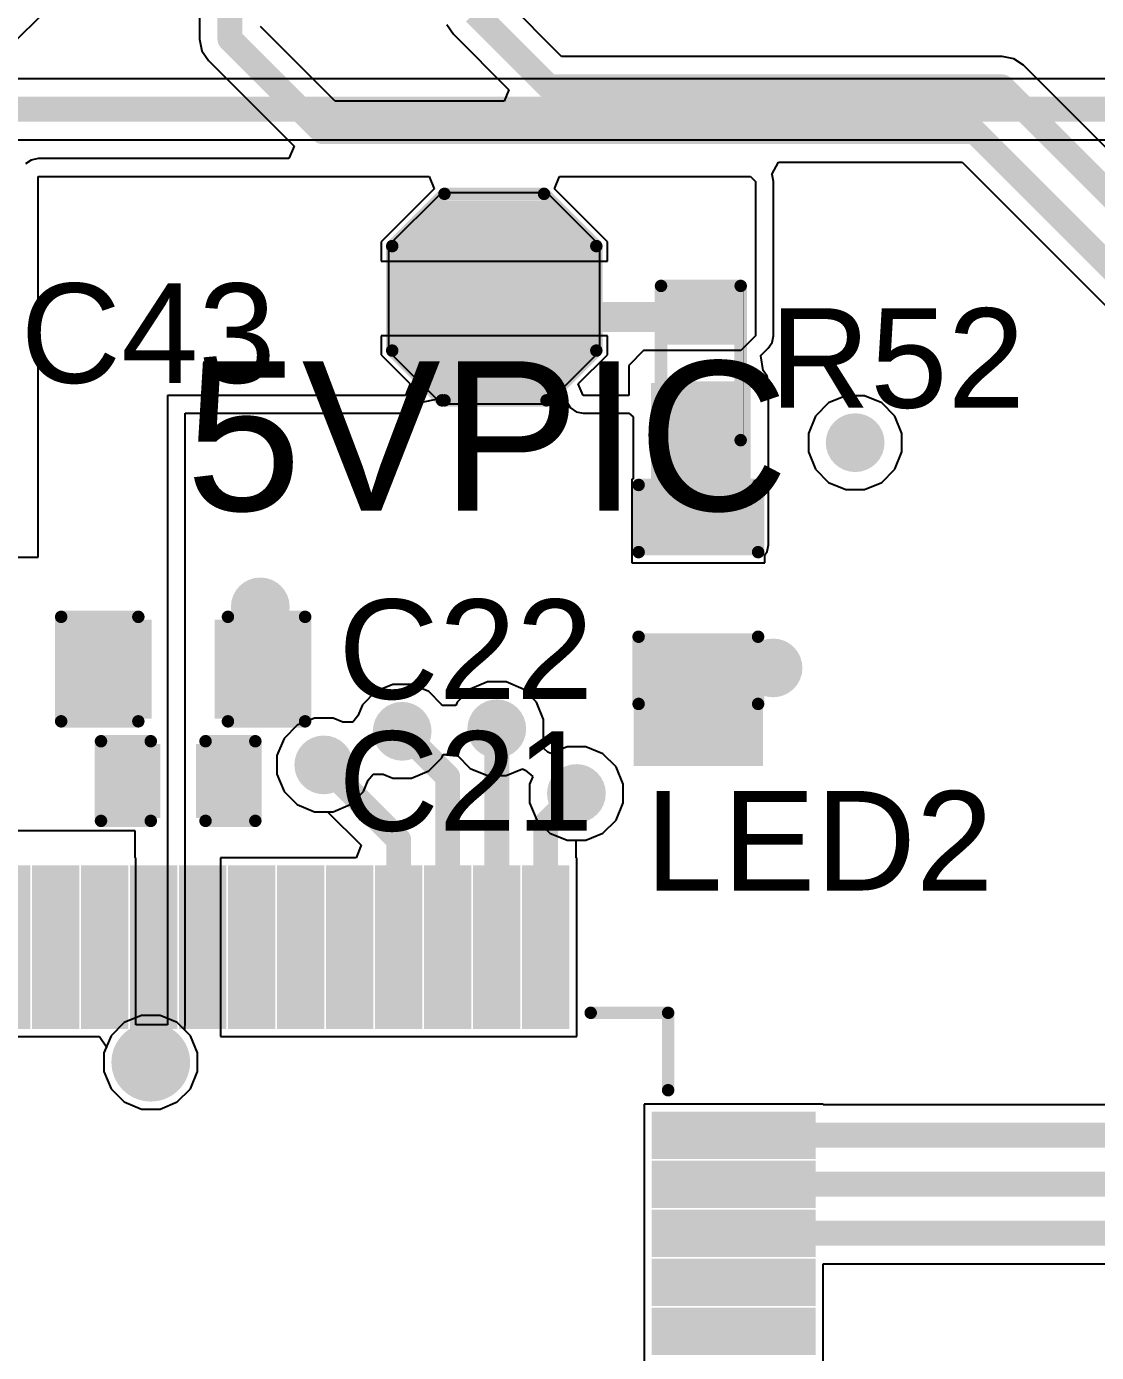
# Model space of a CAD drawing. Header units: millimetres. Extents: x 0 to 215, y 0 to 215.
# Drawn here: x 1.939 to 2.369, y 2.41 to 2.943 of the extents above; entities that cross this region are included whole.
import ezdxf

# ---------------------------------------------------------------- set-up
doc = ezdxf.new("R2010")
doc.units = ezdxf.units.MM
doc.header["$MEASUREMENT"] = 0
for name, color, linetype in [('BottomLayer', 5, 'Continuous'), ('BottomSolder', 6, 'Continuous'), ('MultiLayer', 9, 'Continuous'), ('PadHoleLayer', 156, 'Continuous'), ('TopLayer', 1, 'Continuous'), ('TopOverlay', 2, 'Continuous'), ('TopPaste', 8, 'Continuous'), ('TopSolder', 216, 'Continuous'), ('ViaHoleLayer', 16, 'Continuous')]:
    doc.layers.add(name, color=color, linetype=linetype)
doc.styles.add('Arial', font='arial.ttf', dxfattribs={"height": 0.2})

# ---------------------------------------------------------------- blocks, each defined once
blk = doc.blocks.new('P____PAK_SO_8_14')
at = {"layer": 'TopSolder'}
blk.add_line((0.10349, -0.09602), (-213.99582, -213.18636), dxfattribs=at)
blk = doc.blocks.new('64_TQFP__10_10__20')
at = {"layer": 'TopLayer'}
for points in [[(-0.05472, 0.19429), (-0.05472, 0.25217), (-0.0437, 0.25217), (-0.0437, 0.19429)], [(-0.03504, 0.19429), (-0.03504, 0.25217), (-0.02402, 0.25217), (-0.02402, 0.19429)], [(-0.01535, 0.19429), (-0.01535, 0.25217), (-0.00433, 0.25217), (-0.00433, 0.19429)], [(0.00433, 0.19429), (0.00433, 0.25217), (0.01535, 0.25217), (0.01535, 0.19429)], [(0.02402, 0.19429), (0.02402, 0.25217), (0.03504, 0.25217), (0.03504, 0.19429)], [(0.0437, 0.19429), (0.0437, 0.25217), (0.05472, 0.25217), (0.05472, 0.19429)], [(0.06339, 0.19429), (0.06339, 0.25217), (0.07441, 0.25217), (0.07441, 0.19429)], [(0.08307, 0.19429), (0.08307, 0.25217), (0.09409, 0.25217), (0.09409, 0.19429)], [(0.10276, 0.19429), (0.10276, 0.25217), (0.11378, 0.25217), (0.11378, 0.19429)], [(0.12244, 0.19429), (0.12244, 0.25217), (0.13346, 0.25217), (0.13346, 0.19429)], [(0.14213, 0.19429), (0.14213, 0.25217), (0.15315, 0.25217), (0.15315, 0.19429)], [(0.19429, 0.15315), (0.25217, 0.15315), (0.25217, 0.14213), (0.19429, 0.14213)], [(0.19429, 0.13346), (0.25217, 0.13346), (0.25217, 0.12244), (0.19429, 0.12244)], [(0.19429, 0.11378), (0.25217, 0.11378), (0.25217, 0.10276), (0.19429, 0.10276)], [(0.19429, 0.09409), (0.25217, 0.09409), (0.25217, 0.08307), (0.19429, 0.08307)], [(0.19429, 0.07441), (0.25217, 0.07441), (0.25217, 0.06339), (0.19429, 0.06339)]]:
    blk.add_hatch(color=1, dxfattribs=at).paths.add_polyline_path(points)
at = {"layer": 'TopPaste'}
for points in [[(-0.05472, 0.19429), (-0.05472, 0.25217), (-0.0437, 0.25217), (-0.0437, 0.19429)], [(-0.03504, 0.19429), (-0.03504, 0.25217), (-0.02402, 0.25217), (-0.02402, 0.19429)], [(-0.01535, 0.19429), (-0.01535, 0.25217), (-0.00433, 0.25217), (-0.00433, 0.19429)], [(0.00433, 0.19429), (0.00433, 0.25217), (0.01535, 0.25217), (0.01535, 0.19429)], [(0.02402, 0.19429), (0.02402, 0.25217), (0.03504, 0.25217), (0.03504, 0.19429)], [(0.0437, 0.19429), (0.0437, 0.25217), (0.05472, 0.25217), (0.05472, 0.19429)], [(0.06339, 0.19429), (0.06339, 0.25217), (0.07441, 0.25217), (0.07441, 0.19429)], [(0.08307, 0.19429), (0.08307, 0.25217), (0.09409, 0.25217), (0.09409, 0.19429)], [(0.10276, 0.19429), (0.10276, 0.25217), (0.11378, 0.25217), (0.11378, 0.19429)], [(0.12244, 0.19429), (0.12244, 0.25217), (0.13346, 0.25217), (0.13346, 0.19429)], [(0.14213, 0.19429), (0.14213, 0.25217), (0.15315, 0.25217), (0.15315, 0.19429)], [(0.19429, 0.15315), (0.25217, 0.15315), (0.25217, 0.14213), (0.19429, 0.14213)], [(0.19429, 0.13346), (0.25217, 0.13346), (0.25217, 0.12244), (0.19429, 0.12244)], [(0.19429, 0.11378), (0.25217, 0.11378), (0.25217, 0.10276), (0.19429, 0.10276)], [(0.19429, 0.09409), (0.25217, 0.09409), (0.25217, 0.08307), (0.19429, 0.08307)], [(0.19429, 0.07441), (0.25217, 0.07441), (0.25217, 0.06339), (0.19429, 0.06339)]]:
    blk.add_hatch(color=8, dxfattribs=at).paths.add_polyline_path(points)
at = {"layer": 'TopSolder'}
for points in [[(-0.07841, 0.19029), (-0.07841, 0.25617), (-0.05939, 0.25617), (-0.05939, 0.19029)], [(-0.05872, 0.19029), (-0.05872, 0.25617), (-0.0397, 0.25617), (-0.0397, 0.19029)], [(-0.03904, 0.19029), (-0.03904, 0.25617), (-0.02002, 0.25617), (-0.02002, 0.19029)], [(-0.01935, 0.19029), (-0.01935, 0.25617), (-0.00033, 0.25617), (-0.00033, 0.19029)], [(0.00033, 0.19029), (0.00033, 0.25617), (0.01935, 0.25617), (0.01935, 0.19029)], [(0.02002, 0.19029), (0.02002, 0.25617), (0.03904, 0.25617), (0.03904, 0.19029)], [(0.0397, 0.19029), (0.0397, 0.25617), (0.05872, 0.25617), (0.05872, 0.19029)], [(0.05939, 0.19029), (0.05939, 0.25617), (0.07841, 0.25617), (0.07841, 0.19029)], [(0.07907, 0.19029), (0.07907, 0.25617), (0.09809, 0.25617), (0.09809, 0.19029)], [(0.09876, 0.19029), (0.09876, 0.25617), (0.11778, 0.25617), (0.11778, 0.19029)], [(0.11844, 0.19029), (0.11844, 0.25617), (0.13746, 0.25617), (0.13746, 0.19029)], [(0.13813, 0.19029), (0.13813, 0.25617), (0.15715, 0.25617), (0.15715, 0.19029)], [(0.19029, 0.15715), (0.25617, 0.15715), (0.25617, 0.13813), (0.19029, 0.13813)], [(0.19029, 0.13746), (0.25617, 0.13746), (0.25617, 0.11844), (0.19029, 0.11844)], [(0.19029, 0.11778), (0.25617, 0.11778), (0.25617, 0.09876), (0.19029, 0.09876)], [(0.19029, 0.09809), (0.25617, 0.09809), (0.25617, 0.07907), (0.19029, 0.07907)], [(0.19029, 0.07841), (0.25617, 0.07841), (0.25617, 0.05939), (0.19029, 0.05939)]]:
    blk.add_hatch(color=216, dxfattribs=at).paths.add_polyline_path(points)
at = {"layer": 'TopOverlay', "const_width": 0.005}
for points in [[(0.16575, 0.19685), (0.19685, 0.19685)], [(0.19685, 0.16575), (0.19685, 0.19685)]]:
    blk.add_lwpolyline(points, dxfattribs=at)
at = {"layer": 'TopOverlay', "const_width": 0.0025}
for points in [[(0.1645, 0.19685, 1), (0.167, 0.19685, 1)], [(0.1956, 0.19685, 1), (0.1981, 0.19685, 1)], [(0.1956, 0.19685, 1), (0.1981, 0.19685, 1)], [(0.1956, 0.16575, 1), (0.1981, 0.16575, 1)]]:
    blk.add_lwpolyline(points, format="xyb", close=True, dxfattribs=at)
blk = doc.blocks.new('R___0402_35')
at = {"layer": 'TopLayer'}
for points in [[(-0.0275, -0.0125), (-0.0275, 0.0125), (-0.0095, 0.0125), (-0.0095, -0.0125)], [(0.0095, -0.0125), (0.0095, 0.0125), (0.0275, 0.0125), (0.0275, -0.0125)]]:
    blk.add_hatch(color=1, dxfattribs=at).paths.add_polyline_path(points)
at = {"layer": 'TopPaste'}
for points in [[(-0.0275, -0.0125), (-0.0275, 0.0125), (-0.0095, 0.0125), (-0.0095, -0.0125)], [(0.0095, -0.0125), (0.0095, 0.0125), (0.0275, 0.0125), (0.0275, -0.0125)]]:
    blk.add_hatch(color=8, dxfattribs=at).paths.add_polyline_path(points)
at = {"layer": 'TopSolder'}
for points in [[(-0.02967, -0.01467), (-0.02967, 0.01467), (-0.00733, 0.01467), (-0.00733, -0.01467)], [(0.00733, -0.01467), (0.00733, 0.01467), (0.02967, 0.01467), (0.02967, -0.01467)]]:
    blk.add_hatch(color=216, dxfattribs=at).paths.add_polyline_path(points)
at = {"layer": 'TopOverlay'}
for points, const_width in [([(-0.031, 0.016), (-0.031, -0.016)], 0.005), ([(-0.031, 0.016), (0.031, 0.016)], 0.005), ([(0.031, 0.016), (0.031, -0.016)], 0.005), ([(-0.031, -0.016), (0.031, -0.016)], 0.005), ([(-0.032, -0.017), (0.032, -0.017)], 0.000127)]:
    blk.add_lwpolyline(points, dxfattribs=dict(at, const_width=const_width))
for points, const_width in [([(-0.03225, 0.016, 1), (-0.02975, 0.016, 1)], 0.0025), ([(-0.03225, 0.016, 1), (-0.02975, 0.016, 1)], 0.0025), ([(0.02975, 0.016, 1), (0.03225, 0.016, 1)], 0.0025), ([(0.02975, 0.016, 1), (0.03225, 0.016, 1)], 0.0025), ([(-0.03225, -0.016, 1), (-0.02975, -0.016, 1)], 0.0025), ([(-0.03225, -0.016, 1), (-0.02975, -0.016, 1)], 0.0025), ([(0.02975, -0.016, 1), (0.03225, -0.016, 1)], 0.0025), ([(0.02975, -0.016, 1), (0.03225, -0.016, 1)], 0.0025), ([(-0.03203, -0.017, 1), (-0.03197, -0.017, 1)], 0.0000635), ([(0.03197, -0.017, 1), (0.03203, -0.017, 1)], 0.0000635)]:
    blk.add_lwpolyline(points, format="xyb", close=True, dxfattribs=dict(at, const_width=const_width))
blk = doc.blocks.new('LED_0603_92')
at = {"layer": 'TopLayer'}
for points in [[(-0.03937, 0.01969), (-0.01969, 0.01969), (-0.01969, -0.01969), (-0.03937, -0.01969)], [(0.01969, 0.01969), (0.03937, 0.01969), (0.03937, -0.01969), (0.01969, -0.01969)]]:
    blk.add_hatch(color=1, dxfattribs=at).paths.add_polyline_path(points)
at = {"layer": 'TopOverlay'}
blk.add_hatch(color=2, dxfattribs=at).paths.add_polyline_path([(0.044, -0.026), (0.069, -0.026), (0.069, 0.026), (0.044, 0.026)])
at = {"layer": 'TopPaste'}
for points in [[(-0.03937, 0.01969), (-0.01969, 0.01969), (-0.01969, -0.01969), (-0.03937, -0.01969)], [(0.01969, 0.01969), (0.03937, 0.01969), (0.03937, -0.01969), (0.01969, -0.01969)]]:
    blk.add_hatch(color=8, dxfattribs=at).paths.add_polyline_path(points)
at = {"layer": 'TopSolder'}
for points in [[(-0.04337, 0.02369), (-0.01569, 0.02369), (-0.01569, -0.02369), (-0.04337, -0.02369)], [(0.01569, 0.02369), (0.04337, 0.02369), (0.04337, -0.02369), (0.01569, -0.02369)]]:
    blk.add_hatch(color=216, dxfattribs=at).paths.add_polyline_path(points)
at = {"layer": 'TopOverlay', "const_width": 0.005}
for points in [[(-0.017, 0.024), (-0.044, 0.024)], [(-0.044, -0.024), (-0.044, 0.024)], [(0.044, 0.024), (0.017, 0.024)], [(0.044, -0.024), (0.044, 0.024)], [(-0.017, -0.024), (-0.044, -0.024)], [(0.044, -0.024), (0.017, -0.024)]]:
    blk.add_lwpolyline(points, dxfattribs=at)
at = {"layer": 'TopOverlay', "const_width": 0.0025}
for points in [[(-0.04525, 0.024, 1), (-0.04275, 0.024, 1)], [(-0.04525, 0.024, 1), (-0.04275, 0.024, 1)], [(-0.01825, 0.024, 1), (-0.01575, 0.024, 1)], [(0.01575, 0.024, 1), (0.01825, 0.024, 1)], [(0.04275, 0.024, 1), (0.04525, 0.024, 1)], [(0.04275, 0.024, 1), (0.04525, 0.024, 1)], [(-0.04525, -0.024, 1), (-0.04275, -0.024, 1)], [(-0.04525, -0.024, 1), (-0.04275, -0.024, 1)], [(-0.01825, -0.024, 1), (-0.01575, -0.024, 1)], [(0.01575, -0.024, 1), (0.01825, -0.024, 1)], [(0.04275, -0.024, 1), (0.04525, -0.024, 1)], [(0.04275, -0.024, 1), (0.04525, -0.024, 1)]]:
    blk.add_lwpolyline(points, format="xyb", close=True, dxfattribs=at)
blk = doc.blocks.new('T____P______TH_1_8___H_________0_92___100')
at = {"layer": 'BottomLayer'}
blk.add_hatch(color=5, dxfattribs=at).paths.add_polyline_path([(0.01772, 0.03543), (-0.01772, 0.03543), (-0.03543, 0.01772), (-0.03543, -0.01772), (-0.01772, -0.03543), (0.01772, -0.03543), (0.03543, -0.01772), (0.03543, 0.01772)])
at = {"layer": 'BottomSolder'}
blk.add_hatch(color=6, dxfattribs=at).paths.add_polyline_path([(0.01972, 0.03943), (-0.01972, 0.03943), (-0.03943, 0.01972), (-0.03943, -0.01972), (-0.01972, -0.03943), (0.01972, -0.03943), (0.03943, -0.01972), (0.03943, 0.01972)])
at = {"layer": 'MultiLayer'}
blk.add_hatch(color=9, dxfattribs=at).paths.add_polyline_path([(0.01772, 0.03543), (-0.01772, 0.03543), (-0.03543, 0.01772), (-0.03543, -0.01772), (-0.01772, -0.03543), (0.01772, -0.03543), (0.03543, -0.01772), (0.03543, 0.01772)])
at = {"layer": 'PadHoleLayer'}
h = blk.add_hatch(color=156, dxfattribs=at)
edge = h.paths.add_edge_path()
edge.add_arc((0, 0), 0.01811, 0, 360)
at = {"layer": 'TopLayer'}
blk.add_hatch(color=1, dxfattribs=at).paths.add_polyline_path([(0.01772, 0.03543), (-0.01772, 0.03543), (-0.03543, 0.01772), (-0.03543, -0.01772), (-0.01772, -0.03543), (0.01772, -0.03543), (0.03543, -0.01772), (0.03543, 0.01772)])
at = {"layer": 'TopSolder'}
blk.add_hatch(color=216, dxfattribs=at).paths.add_polyline_path([(0.01972, 0.03943), (-0.01972, 0.03943), (-0.03943, 0.01972), (-0.03943, -0.01972), (-0.01972, -0.03943), (0.01972, -0.03943), (0.03943, -0.01972), (0.03943, 0.01972)])
at = {"layer": 'TopOverlay', "const_width": 0.005}
for points in [[(-0.041, 0.021), (-0.02, 0.042)], [(-0.02, 0.042), (0.02, 0.042)], [(0.02, 0.042), (0.041, 0.021)], [(-0.041, -0.021), (-0.041, 0.021)], [(0.041, -0.021), (0.041, 0.021)], [(-0.041, -0.021), (-0.021, -0.041)], [(0.021, -0.041), (0.041, -0.021)], [(-0.02, -0.041), (0.021, -0.041)]]:
    blk.add_lwpolyline(points, dxfattribs=at)
at = {"layer": 'TopOverlay', "const_width": 0.0025}
for points in [[(-0.02125, 0.042, 1), (-0.01875, 0.042, 1)], [(-0.02125, 0.042, 1), (-0.01875, 0.042, 1)], [(0.01875, 0.042, 1), (0.02125, 0.042, 1)], [(0.01875, 0.042, 1), (0.02125, 0.042, 1)], [(-0.04225, 0.021, 1), (-0.03975, 0.021, 1)], [(-0.04225, 0.021, 1), (-0.03975, 0.021, 1)], [(0.03975, 0.021, 1), (0.04225, 0.021, 1)], [(0.03975, 0.021, 1), (0.04225, 0.021, 1)], [(-0.04225, -0.021, 1), (-0.03975, -0.021, 1)], [(-0.04225, -0.021, 1), (-0.03975, -0.021, 1)], [(0.03975, -0.021, 1), (0.04225, -0.021, 1)], [(0.03975, -0.021, 1), (0.04225, -0.021, 1)], [(-0.02225, -0.041, 1), (-0.01975, -0.041, 1)], [(-0.02125, -0.041, 1), (-0.01875, -0.041, 1)], [(0.01975, -0.041, 1), (0.02225, -0.041, 1)], [(0.01975, -0.041, 1), (0.02225, -0.041, 1)]]:
    blk.add_lwpolyline(points, format="xyb", close=True, dxfattribs=at)
blk = doc.blocks.new('C___0603_184')
at = {"layer": 'TopLayer'}
for points in [[(-0.015, 0.0175), (-0.015, -0.0175), (-0.045, -0.0175), (-0.045, 0.0175)], [(0.045, 0.0175), (0.045, -0.0175), (0.015, -0.0175), (0.015, 0.0175)]]:
    blk.add_hatch(color=1, dxfattribs=at).paths.add_polyline_path(points)
at = {"layer": 'TopPaste'}
for points in [[(-0.015, 0.0175), (-0.015, -0.0175), (-0.045, -0.0175), (-0.045, 0.0175)], [(0.045, 0.0175), (0.045, -0.0175), (0.015, -0.0175), (0.015, 0.0175)]]:
    blk.add_hatch(color=8, dxfattribs=at).paths.add_polyline_path(points)
at = {"layer": 'TopSolder'}
for points in [[(-0.01264, 0.01986), (-0.01264, -0.01986), (-0.04736, -0.01986), (-0.04736, 0.01986)], [(0.04736, 0.01986), (0.04736, -0.01986), (0.01264, -0.01986), (0.01264, 0.01986)]]:
    blk.add_hatch(color=216, dxfattribs=at).paths.add_polyline_path(points)
at = {"layer": 'TopOverlay', "const_width": 0.005}
for points in [[(-0.049, -0.021), (-0.049, 0.021)], [(-0.049, 0.021), (-0.018, 0.021)], [(0.018, 0.021), (0.049, 0.021)], [(0.049, -0.021), (0.049, 0.021)], [(-0.049, -0.021), (-0.018, -0.021)], [(0.018, -0.021), (0.049, -0.021)]]:
    blk.add_lwpolyline(points, dxfattribs=at)
at = {"layer": 'TopOverlay', "const_width": 0.0025}
for points in [[(-0.05025, 0.021, 1), (-0.04775, 0.021, 1)], [(-0.05025, 0.021, 1), (-0.04775, 0.021, 1)], [(-0.01925, 0.021, 1), (-0.01675, 0.021, 1)], [(0.01675, 0.021, 1), (0.01925, 0.021, 1)], [(0.04775, 0.021, 1), (0.05025, 0.021, 1)], [(0.04775, 0.021, 1), (0.05025, 0.021, 1)], [(-0.05025, -0.021, 1), (-0.04775, -0.021, 1)], [(-0.05025, -0.021, 1), (-0.04775, -0.021, 1)], [(-0.01925, -0.021, 1), (-0.01675, -0.021, 1)], [(0.01675, -0.021, 1), (0.01925, -0.021, 1)], [(0.04775, -0.021, 1), (0.05025, -0.021, 1)], [(0.04775, -0.021, 1), (0.05025, -0.021, 1)]]:
    blk.add_lwpolyline(points, format="xyb", close=True, dxfattribs=at)
blk = doc.blocks.new('C___0402_185')
at = {"layer": 'TopLayer'}
for points in [[(-0.0275, -0.0125), (-0.0275, 0.0125), (-0.0095, 0.0125), (-0.0095, -0.0125)], [(0.0095, -0.0125), (0.0095, 0.0125), (0.0275, 0.0125), (0.0275, -0.0125)]]:
    blk.add_hatch(color=1, dxfattribs=at).paths.add_polyline_path(points)
at = {"layer": 'TopPaste'}
for points in [[(-0.0275, -0.0125), (-0.0275, 0.0125), (-0.0095, 0.0125), (-0.0095, -0.0125)], [(0.0095, -0.0125), (0.0095, 0.0125), (0.0275, 0.0125), (0.0275, -0.0125)]]:
    blk.add_hatch(color=8, dxfattribs=at).paths.add_polyline_path(points)
at = {"layer": 'TopSolder'}
for points in [[(-0.02986, -0.01486), (-0.02986, 0.01486), (-0.00714, 0.01486), (-0.00714, -0.01486)], [(0.00714, -0.01486), (0.00714, 0.01486), (0.02986, 0.01486), (0.02986, -0.01486)]]:
    blk.add_hatch(color=216, dxfattribs=at).paths.add_polyline_path(points)
at = {"layer": 'TopOverlay', "const_width": 0.005}
for points in [[(-0.031, -0.016), (-0.031, 0.016)], [(-0.031, 0.016), (-0.011, 0.016)], [(0.011, 0.016), (0.031, 0.016)], [(0.031, -0.016), (0.031, 0.016)], [(-0.031, -0.016), (-0.011, -0.016)], [(0.011, -0.016), (0.031, -0.016)]]:
    blk.add_lwpolyline(points, dxfattribs=at)
at = {"layer": 'TopOverlay', "const_width": 0.0025}
for points in [[(-0.03225, 0.016, 1), (-0.02975, 0.016, 1)], [(-0.03225, 0.016, 1), (-0.02975, 0.016, 1)], [(-0.01225, 0.016, 1), (-0.00975, 0.016, 1)], [(0.00975, 0.016, 1), (0.01225, 0.016, 1)], [(0.02975, 0.016, 1), (0.03225, 0.016, 1)], [(0.02975, 0.016, 1), (0.03225, 0.016, 1)], [(-0.03225, -0.016, 1), (-0.02975, -0.016, 1)], [(-0.03225, -0.016, 1), (-0.02975, -0.016, 1)], [(-0.01225, -0.016, 1), (-0.00975, -0.016, 1)], [(0.00975, -0.016, 1), (0.01225, -0.016, 1)], [(0.02975, -0.016, 1), (0.03225, -0.016, 1)], [(0.02975, -0.016, 1), (0.03225, -0.016, 1)]]:
    blk.add_lwpolyline(points, format="xyb", close=True, dxfattribs=at)

msp = doc.modelspace()

# ---------------------------------------------------------------- hatches: boundary and pattern name
at = {"layer": 'BottomLayer'}
h = msp.add_hatch(color=5, dxfattribs=at)
edge = h.paths.add_edge_path()
edge.add_arc((2.272, 2.776), 0.01181, 0, 360)
h = msp.add_hatch(color=5, dxfattribs=at)
edge = h.paths.add_edge_path()
edge.add_arc((2.033, 2.71), 0.01181, 0, 360)
h = msp.add_hatch(color=5, dxfattribs=at)
edge = h.paths.add_edge_path()
edge.add_arc((2.239, 2.68547), 0.01181, 0, 360)
h = msp.add_hatch(color=5, dxfattribs=at)
edge = h.paths.add_edge_path()
edge.add_arc((2.09, 2.66), 0.01181, 0, 360)
h = msp.add_hatch(color=5, dxfattribs=at)
edge = h.paths.add_edge_path()
edge.add_arc((2.128, 2.661), 0.01181, 0, 360)
h = msp.add_hatch(color=5, dxfattribs=at)
edge = h.paths.add_edge_path()
edge.add_arc((2.0585, 2.6465), 0.01181, 0, 360)
h = msp.add_hatch(color=5, dxfattribs=at)
edge = h.paths.add_edge_path()
edge.add_arc((2.16, 2.635), 0.01181, 0, 360)
h = msp.add_hatch(color=5, dxfattribs=at)
edge = h.paths.add_edge_path()
edge.add_arc((1.989, 2.527), 0.01181, 0, 360)
at = {"layer": 'BottomSolder'}
h = msp.add_hatch(color=6, dxfattribs=at)
edge = h.paths.add_edge_path()
edge.add_arc((1.989, 2.527), 0.01581, 0, 360)
at = {"layer": 'TopLayer'}
msp.add_hatch(color=1, dxfattribs=at).paths.add_polyline_path([(2.19, 2.735), (2.23, 2.735), (2.23, 2.8), (2.19, 2.8)])
h = msp.add_hatch(color=1, dxfattribs=at)
edge = h.paths.add_edge_path()
edge.add_arc((2.272, 2.776), 0.01181, 0, 360)
h = msp.add_hatch(color=1, dxfattribs=at)
edge = h.paths.add_edge_path()
edge.add_arc((2.033, 2.71), 0.01181, 0, 360)
h = msp.add_hatch(color=1, dxfattribs=at)
edge = h.paths.add_edge_path()
edge.add_arc((2.239, 2.68547), 0.01181, 0, 360)
h = msp.add_hatch(color=1, dxfattribs=at)
edge = h.paths.add_edge_path()
edge.add_arc((2.09, 2.66), 0.01181, 0, 360)
h = msp.add_hatch(color=1, dxfattribs=at)
edge = h.paths.add_edge_path()
edge.add_arc((2.128, 2.661), 0.01181, 0, 360)
h = msp.add_hatch(color=1, dxfattribs=at)
edge = h.paths.add_edge_path()
edge.add_arc((2.0585, 2.6465), 0.01181, 0, 360)
h = msp.add_hatch(color=1, dxfattribs=at)
edge = h.paths.add_edge_path()
edge.add_arc((2.16, 2.635), 0.01181, 0, 360)
h = msp.add_hatch(color=1, dxfattribs=at)
edge = h.paths.add_edge_path()
edge.add_arc((1.989, 2.527), 0.01181, 0, 360)
at = {"layer": 'TopSolder'}
h = msp.add_hatch(color=216, dxfattribs=at)
edge = h.paths.add_edge_path()
edge.add_arc((1.989, 2.527), 0.01581, 0, 360)
at = {"layer": 'ViaHoleLayer'}
h = msp.add_hatch(color=16, dxfattribs=at)
edge = h.paths.add_edge_path()
edge.add_arc((2.272, 2.776), 0.00591, 0, 360)
h = msp.add_hatch(color=16, dxfattribs=at)
edge = h.paths.add_edge_path()
edge.add_arc((2.033, 2.71), 0.00591, 0, 360)
h = msp.add_hatch(color=16, dxfattribs=at)
edge = h.paths.add_edge_path()
edge.add_arc((2.239, 2.68547), 0.00591, 0, 360)
h = msp.add_hatch(color=16, dxfattribs=at)
edge = h.paths.add_edge_path()
edge.add_arc((2.09, 2.66), 0.00591, 0, 360)
h = msp.add_hatch(color=16, dxfattribs=at)
edge = h.paths.add_edge_path()
edge.add_arc((2.128, 2.661), 0.00591, 0, 360)
h = msp.add_hatch(color=16, dxfattribs=at)
edge = h.paths.add_edge_path()
edge.add_arc((2.0585, 2.6465), 0.00591, 0, 360)
h = msp.add_hatch(color=16, dxfattribs=at)
edge = h.paths.add_edge_path()
edge.add_arc((2.16, 2.635), 0.00591, 0, 360)
h = msp.add_hatch(color=16, dxfattribs=at)
edge = h.paths.add_edge_path()
edge.add_arc((1.989, 2.527), 0.00591, 0, 360)

# ---------------------------------------------------------------- linework, layer by layer
at = {"layer": 'BottomLayer'}
for p, q in [((2.878, 2.92224), (1.85677, 2.92224)), ((1.85677, 2.89777), (2.87293, 2.89777)), ((2.10578, 2.87643), (2.08457, 2.85522)), ((2.14822, 2.87643), (2.10578, 2.87643)), ((2.16943, 2.85522), (2.14822, 2.87643)), ((2.08457, 2.85522), (2.08457, 2.81278)), ((2.16943, 2.81278), (2.16943, 2.85522)), ((2.08457, 2.81278), (2.10578, 2.79157)), ((2.14822, 2.79157), (2.16943, 2.81278)), ((2.26826, 2.79481), (2.26134, 2.79195)), ((2.27574, 2.79481), (2.26826, 2.79481)), ((2.28266, 2.79195), (2.27574, 2.79481)), ((2.10578, 2.79157), (2.14822, 2.79157)), ((2.26134, 2.79195), (2.25605, 2.78666)), ((2.28795, 2.78666), (2.28266, 2.79195)), ((2.25605, 2.78666), (2.25319, 2.77974)), ((2.29081, 2.77974), (2.28795, 2.78666)), ((2.25319, 2.77974), (2.25319, 2.77226)), ((2.29081, 2.77226), (2.29081, 2.77974)), ((2.25319, 2.77226), (2.25605, 2.76534)), ((2.28795, 2.76534), (2.29081, 2.77226)), ((2.25605, 2.76534), (2.26134, 2.76005)), ((2.28266, 2.76005), (2.28795, 2.76534)), ((2.26134, 2.76005), (2.26826, 2.75719)), ((2.26826, 2.75719), (2.27574, 2.75719)), ((2.27574, 2.75719), (2.28266, 2.76005)), ((2.07934, 2.67595), (2.07405, 2.67066)), ((2.08626, 2.67881), (2.07934, 2.67595)), ((2.09374, 2.67881), (2.08626, 2.67881)), ((2.10066, 2.67595), (2.09374, 2.67881)), ((2.10595, 2.67066), (2.10066, 2.67595)), ((2.11734, 2.67695), (2.11205, 2.67166)), ((2.12426, 2.67981), (2.11734, 2.67695)), ((2.13174, 2.67981), (2.12426, 2.67981)), ((2.13866, 2.67695), (2.13174, 2.67981)), ((2.14395, 2.67166), (2.13866, 2.67695)), ((2.07405, 2.67066), (2.0722, 2.66619)), ((2.10609, 2.67032), (2.10595, 2.67066)), ((2.1115, 2.67032), (2.10609, 2.67032)), ((2.11205, 2.67166), (2.1115, 2.67032)), ((2.14681, 2.66474), (2.14395, 2.67166)), ((2.05476, 2.66531), (2.04784, 2.66245)), ((2.06224, 2.66531), (2.05476, 2.66531)), ((2.06619, 2.66368), (2.06224, 2.66531)), ((2.0722, 2.66619), (2.0702, 2.66373)), ((2.14681, 2.65726), (2.14681, 2.66474)), ((2.04784, 2.66245), (2.04255, 2.65716)), ((2.0702, 2.66373), (2.06619, 2.66368)), ((2.04255, 2.65716), (2.03969, 2.65024)), ((2.14556, 2.65423), (2.14681, 2.65726)), ((2.14856, 2.65163), (2.14556, 2.65423)), ((2.03969, 2.65024), (2.03969, 2.64276)), ((2.10066, 2.64405), (2.10595, 2.64934)), ((2.10595, 2.64934), (2.1065, 2.65068)), ((2.1065, 2.65068), (2.11191, 2.65068)), ((2.11191, 2.65068), (2.11205, 2.65034)), ((2.11205, 2.65034), (2.11734, 2.64505)), ((2.14966, 2.65108), (2.14856, 2.65163)), ((2.15626, 2.65381), (2.14966, 2.65108)), ((2.16374, 2.65381), (2.15626, 2.65381)), ((2.17066, 2.65095), (2.16374, 2.65381)), ((2.17595, 2.64566), (2.17066, 2.65095)), ((2.09374, 2.64119), (2.10066, 2.64405)), ((2.11734, 2.64505), (2.12426, 2.64219)), ((2.13174, 2.64219), (2.13834, 2.64492)), ((2.13834, 2.64492), (2.13944, 2.64437)), ((2.13944, 2.64437), (2.14244, 2.64177)), ((2.17881, 2.63874), (2.17595, 2.64566)), ((2.03969, 2.64276), (2.04255, 2.63584)), ((2.07445, 2.63584), (2.0763, 2.64031)), ((2.0763, 2.64031), (2.0783, 2.64277)), ((2.0783, 2.64277), (2.08231, 2.64282)), ((2.08231, 2.64282), (2.08626, 2.64119)), ((2.08626, 2.64119), (2.09374, 2.64119)), ((2.12426, 2.64219), (2.13174, 2.64219)), ((2.14244, 2.64177), (2.14119, 2.63874)), ((2.14119, 2.63874), (2.14119, 2.63126)), ((2.17881, 2.63126), (2.17881, 2.63874)), ((2.04255, 2.63584), (2.04784, 2.63055)), ((2.06916, 2.63055), (2.07445, 2.63584)), ((2.04784, 2.63055), (2.05476, 2.62769)), ((2.05476, 2.62769), (2.06224, 2.62769)), ((2.06224, 2.62769), (2.06916, 2.63055)), ((2.14119, 2.63126), (2.14405, 2.62434)), ((2.17595, 2.62434), (2.17881, 2.63126)), ((2.14405, 2.62434), (2.14934, 2.61905)), ((2.17066, 2.61905), (2.17595, 2.62434)), ((2.14934, 2.61905), (2.15626, 2.61619)), ((2.16374, 2.61619), (2.17066, 2.61905)), ((2.15626, 2.61619), (2.16374, 2.61619)), ((1.97834, 2.54295), (1.97305, 2.53766)), ((1.98526, 2.54581), (1.97834, 2.54295)), ((1.99274, 2.54581), (1.98526, 2.54581)), ((1.99966, 2.54295), (1.99274, 2.54581)), ((2.00495, 2.53766), (1.99966, 2.54295)), ((1.97305, 2.53766), (1.97019, 2.53074)), ((2.00781, 2.53074), (2.00495, 2.53766)), ((1.97019, 2.53074), (1.97019, 2.52326)), ((2.00781, 2.52326), (2.00781, 2.53074)), ((1.97019, 2.52326), (1.97305, 2.51634)), ((2.00495, 2.51634), (2.00781, 2.52326)), ((1.97305, 2.51634), (1.97834, 2.51105)), ((1.99966, 2.51105), (2.00495, 2.51634)), ((1.97834, 2.51105), (1.98526, 2.50819)), ((1.99274, 2.50819), (1.99966, 2.51105)), ((1.98526, 2.50819), (1.99274, 2.50819))]:
    msp.add_line(p, q, dxfattribs=at)
at = {"layer": 'BottomLayer', "const_width": 0.01}
msp.add_lwpolyline([(1.8424, 2.91), (2.878, 2.91)], dxfattribs=at)
at = {"layer": 'TopLayer'}
for p, q in [((2.00855, 3.005), (2.00855, 2.93821)), ((2.15407, 2.93124), (2.13145, 2.95386)), ((2.06307, 2.91324), (2.03302, 2.94328)), ((2.10791, 2.94411), (2.11056, 2.94014)), ((2.00855, 2.93821), (2.00948, 2.93353)), ((2.11056, 2.94014), (2.13284, 2.91785)), ((2.00948, 2.93353), (2.01214, 2.92956)), ((2.331, 2.93124), (2.15407, 2.93124)), ((2.33568, 2.9303), (2.331, 2.93124)), ((2.01214, 2.92956), (2.04656, 2.89514)), ((2.33965, 2.92765), (2.33568, 2.9303)), ((2.43865, 2.82865), (2.33965, 2.92765)), ((2.13284, 2.91785), (2.13093, 2.91324)), ((2.13093, 2.91324), (2.06307, 2.91324)), ((2.04656, 2.89514), (2.04449, 2.89014)), ((1.94095, 2.88959), (1.93864, 2.88805)), ((1.94369, 2.89014), (1.94095, 2.88959)), ((2.04449, 2.89014), (1.94369, 2.89014)), ((2.23857, 2.88376), (2.24124, 2.88876)), ((2.24124, 2.88876), (2.31493, 2.88876)), ((2.31493, 2.88876), (2.39776, 2.80593)), ((1.94369, 2.73), (1.94369, 2.883)), ((1.94369, 2.883), (2.10082, 2.883)), ((2.10082, 2.883), (2.10285, 2.878)), ((2.15115, 2.878), (2.15318, 2.883)), ((2.15318, 2.883), (2.23, 2.883)), ((2.23, 2.883), (2.232, 2.881)), ((2.23859, 2.88373), (2.23857, 2.88376)), ((2.23914, 2.881), (2.23859, 2.88373)), ((2.10285, 2.878), (2.08157, 2.85672)), ((2.17243, 2.85672), (2.15115, 2.878)), ((2.232, 2.881), (2.232, 2.819)), ((2.23914, 2.819), (2.23914, 2.881)), ((2.08157, 2.85672), (2.08157, 2.849)), ((2.17243, 2.849), (2.17243, 2.85672)), ((2.08157, 2.849), (2.17243, 2.849)), ((2.17243, 2.819), (2.08157, 2.819)), ((2.08157, 2.819), (2.08157, 2.81128)), ((2.17243, 2.81128), (2.17243, 2.819)), ((2.232, 2.819), (2.226, 2.813)), ((2.23424, 2.81114), (2.23705, 2.81395)), ((2.23705, 2.81395), (2.23859, 2.81627)), ((2.23859, 2.81627), (2.23914, 2.819)), ((2.08157, 2.81128), (2.09323, 2.79962)), ((2.16077, 2.79962), (2.17243, 2.81128)), ((2.187, 2.813), (2.181, 2.807)), ((2.226, 2.813), (2.187, 2.813)), ((2.23415, 2.81087), (2.23424, 2.81114)), ((2.23505, 2.80505), (2.23415, 2.81087)), ((2.181, 2.807), (2.181, 2.795)), ((2.23659, 2.80273), (2.23505, 2.80505)), ((2.09323, 2.79962), (2.09132, 2.795)), ((2.16268, 2.795), (2.16077, 2.79962)), ((2.23714, 2.8), (2.23659, 2.80273)), ((2.23714, 2.735), (2.23714, 2.8)), ((2.09132, 2.795), (1.99569, 2.795)), ((1.99569, 2.795), (1.99569, 2.542)), ((2.09794, 2.79234), (2.10384, 2.79351)), ((2.10384, 2.79351), (2.10578, 2.79157)), ((2.14822, 2.79157), (2.15016, 2.79351)), ((2.15016, 2.79351), (2.15606, 2.79234)), ((2.181, 2.795), (2.16268, 2.795)), ((2.26826, 2.79481), (2.26134, 2.79195)), ((2.27574, 2.79481), (2.26826, 2.79481)), ((2.28266, 2.79195), (2.27574, 2.79481)), ((2.00282, 2.542), (2.00282, 2.78786)), ((2.00282, 2.78786), (2.09132, 2.78786)), ((2.09132, 2.78786), (2.09405, 2.78841)), ((2.09405, 2.78841), (2.09636, 2.78995)), ((2.09636, 2.78995), (2.09791, 2.79227)), ((2.09791, 2.79227), (2.09794, 2.79234)), ((2.10578, 2.79157), (2.14822, 2.79157)), ((2.15606, 2.79234), (2.15609, 2.79227)), ((2.15609, 2.79227), (2.15764, 2.78995)), ((2.15764, 2.78995), (2.15995, 2.78841)), ((2.15995, 2.78841), (2.16268, 2.78786)), ((2.16268, 2.78786), (2.181, 2.78786)), ((2.181, 2.78786), (2.18286, 2.78633)), ((2.26134, 2.79195), (2.25605, 2.78666)), ((2.28795, 2.78666), (2.28266, 2.79195)), ((2.18286, 2.78633), (2.18286, 2.76137)), ((2.25605, 2.78666), (2.25319, 2.77974)), ((2.29081, 2.77974), (2.28795, 2.78666)), ((2.25319, 2.77974), (2.25319, 2.77226)), ((2.29081, 2.77226), (2.29081, 2.77974)), ((2.25319, 2.77226), (2.25605, 2.76534)), ((2.28795, 2.76534), (2.29081, 2.77226)), ((2.18286, 2.76137), (2.18232, 2.76137)), ((2.18232, 2.76137), (2.18232, 2.72769)), ((2.25605, 2.76534), (2.26134, 2.76005)), ((2.28266, 2.76005), (2.28795, 2.76534)), ((2.26134, 2.76005), (2.26826, 2.75719)), ((2.26826, 2.75719), (2.27574, 2.75719)), ((2.27574, 2.75719), (2.28266, 2.76005)), ((2.23659, 2.73227), (2.23714, 2.735)), ((1.869, 2.73), (1.94369, 2.73)), ((2.23569, 2.73091), (2.23659, 2.73227)), ((2.23569, 2.72769), (2.23569, 2.73091)), ((2.18232, 2.72769), (2.23569, 2.72769)), ((2.07934, 2.67595), (2.07405, 2.67066)), ((2.08626, 2.67881), (2.07934, 2.67595)), ((2.09374, 2.67881), (2.08626, 2.67881)), ((2.10066, 2.67595), (2.09374, 2.67881)), ((2.10595, 2.67066), (2.10066, 2.67595)), ((2.11734, 2.67695), (2.11205, 2.67166)), ((2.12426, 2.67981), (2.11734, 2.67695)), ((2.13174, 2.67981), (2.12426, 2.67981)), ((2.13866, 2.67695), (2.13174, 2.67981)), ((2.14395, 2.67166), (2.13866, 2.67695)), ((2.07405, 2.67066), (2.0722, 2.66619)), ((2.10609, 2.67032), (2.10595, 2.67066)), ((2.1115, 2.67032), (2.10609, 2.67032)), ((2.11205, 2.67166), (2.1115, 2.67032)), ((2.14681, 2.66474), (2.14395, 2.67166)), ((2.05476, 2.66531), (2.04784, 2.66245)), ((2.06224, 2.66531), (2.05476, 2.66531)), ((2.06619, 2.66368), (2.06224, 2.66531)), ((2.0722, 2.66619), (2.0702, 2.66373)), ((2.14681, 2.65726), (2.14681, 2.66474)), ((2.04784, 2.66245), (2.04255, 2.65716)), ((2.0702, 2.66373), (2.06619, 2.66368)), ((2.04255, 2.65716), (2.03969, 2.65024)), ((2.14556, 2.65423), (2.14681, 2.65726)), ((2.14856, 2.65163), (2.14556, 2.65423)), ((2.03969, 2.65024), (2.03969, 2.64276)), ((2.14966, 2.65108), (2.14856, 2.65163)), ((2.15626, 2.65381), (2.14966, 2.65108)), ((2.16374, 2.65381), (2.15626, 2.65381)), ((2.17066, 2.65095), (2.16374, 2.65381)), ((2.17595, 2.64566), (2.17066, 2.65095)), ((2.17881, 2.63874), (2.17595, 2.64566)), ((2.03969, 2.64276), (2.04255, 2.63584)), ((2.17881, 2.63126), (2.17881, 2.63874)), ((2.04255, 2.63584), (2.04784, 2.63055)), ((2.04784, 2.63055), (2.05476, 2.62769)), ((2.05476, 2.62769), (2.06001, 2.62769)), ((2.06001, 2.62769), (2.07353, 2.61417)), ((2.17595, 2.62434), (2.17881, 2.63126)), ((2.17066, 2.61905), (2.17595, 2.62434)), ((1.98269, 2.62), (1.819, 2.62)), ((1.98269, 2.60917), (1.98269, 2.62)), ((2.16374, 2.61619), (2.17066, 2.61905)), ((2.07353, 2.61417), (2.07146, 2.60917)), ((2.15987, 2.60917), (2.15987, 2.61619)), ((2.15987, 2.61619), (2.16374, 2.61619)), ((1.98298, 2.60917), (1.98269, 2.60917)), ((1.98298, 2.542), (1.98298, 2.60917)), ((2.07146, 2.60917), (2.01702, 2.60917)), ((2.01702, 2.60917), (2.01702, 2.53729)), ((2.16015, 2.60917), (2.15987, 2.60917)), ((2.16015, 2.53729), (2.16015, 2.60917)), ((1.99569, 2.542), (1.98298, 2.542)), ((2.00267, 2.54123), (2.00282, 2.542)), ((1.83985, 2.53729), (1.9684, 2.53729)), ((1.9684, 2.53729), (1.97118, 2.53313)), ((2.00267, 2.53993), (2.00267, 2.54123)), ((2.00495, 2.53766), (2.00267, 2.53993)), ((2.00781, 2.53074), (2.00495, 2.53766)), ((2.01702, 2.53729), (2.16015, 2.53729)), ((1.97118, 2.53313), (1.97019, 2.53074)), ((1.97019, 2.53074), (1.97019, 2.52326)), ((2.00781, 2.52326), (2.00781, 2.53074)), ((1.97019, 2.52326), (1.97305, 2.51634)), ((2.00495, 2.51634), (2.00781, 2.52326)), ((1.97305, 2.51634), (1.97834, 2.51105)), ((1.99966, 2.51105), (2.00495, 2.51634)), ((1.97834, 2.51105), (1.98526, 2.50819)), ((1.99274, 2.50819), (1.99966, 2.51105)), ((2.25917, 2.51015), (2.18729, 2.51015)), ((2.18729, 2.51015), (2.18729, 2.48513)), ((2.25917, 2.50987), (2.25917, 2.51015)), ((1.98526, 2.50819), (1.99274, 2.50819)), ((2.41994, 2.50987), (2.25917, 2.50987)), ((2.18729, 2.48513), (2.18729, 2.44576)), ((2.25917, 2.40639), (2.25917, 2.44603)), ((2.25917, 2.44603), (2.42166, 2.44603)), ((2.18729, 2.44576), (2.18729, 2.40118))]:
    msp.add_line(p, q, dxfattribs=at)
for points, const_width in [([(2.02079, 2.93821), (2.02079, 3.005)], 0.01), ([(2.11921, 2.94879), (2.149, 2.919)], 0.01), ([(2.02079, 2.93821), (2.058, 2.901)], 0.01), ([(2.149, 2.919), (2.331, 2.919)], 0.01), ([(2.331, 2.919), (2.43, 2.82)], 0.01), ([(2.058, 2.901), (2.32, 2.901)], 0.01), ([(2.32, 2.901), (2.41, 2.811)], 0.01), ([(2.127, 2.834), (2.1345, 2.8265)], 0.012), ([(2.1345, 2.8265), (2.21, 2.8265)], 0.012), ([(2.209, 2.68547), (2.239, 2.68547)], 0.01), ([(2.09, 2.66), (2.10827, 2.64173)], 0.01), ([(2.128, 2.57328), (2.128, 2.661)], 0.01), ([(2.0585, 2.6465), (2.08858, 2.61642)], 0.01), ([(2.10827, 2.57323), (2.10827, 2.64173)], 0.01), ([(2.14764, 2.62264), (2.16, 2.635)], 0.01), ([(2.14764, 2.57323), (2.14764, 2.62264)], 0.01), ([(2.08858, 2.57323), (2.08858, 2.61642)], 0.01), ([(1.989, 2.527), (1.989, 2.57307)], 0.012), ([(2.22323, 2.49764), (2.74936, 2.49764)], 0.01), ([(2.22323, 2.47795), (2.48405, 2.47795)], 0.01), ([(2.22323, 2.45827), (2.42673, 2.45827)], 0.01)]:
    msp.add_lwpolyline(points, dxfattribs=dict(at, const_width=const_width))
for points, const_width in [([(2.01829, 2.93821, 1), (2.02329, 2.93821, 1)], 0.005), ([(2.01829, 2.93821, 1), (2.02329, 2.93821, 1)], 0.005), ([(2.1465, 2.919, 1), (2.1515, 2.919, 1)], 0.005), ([(2.1465, 2.919, 1), (2.1515, 2.919, 1)], 0.005), ([(2.3285, 2.919, 1), (2.3335, 2.919, 1)], 0.005), ([(2.3285, 2.919, 1), (2.3335, 2.919, 1)], 0.005), ([(2.0555, 2.901, 1), (2.0605, 2.901, 1)], 0.005), ([(2.0555, 2.901, 1), (2.0605, 2.901, 1)], 0.005), ([(2.3175, 2.901, 1), (2.3225, 2.901, 1)], 0.005), ([(2.3175, 2.901, 1), (2.3225, 2.901, 1)], 0.005), ([(2.124, 2.834, 1), (2.13, 2.834, 1)], 0.006), ([(2.1315, 2.8265, 1), (2.1375, 2.8265, 1)], 0.006), ([(2.1315, 2.8265, 1), (2.1375, 2.8265, 1)], 0.006), ([(2.207, 2.8265, 1), (2.213, 2.8265, 1)], 0.006), ([(2.2065, 2.68547, 1), (2.2115, 2.68547, 1)], 0.005), ([(2.2365, 2.68547, 1), (2.2415, 2.68547, 1)], 0.005), ([(2.0875, 2.66, 1), (2.0925, 2.66, 1)], 0.005), ([(2.1255, 2.661, 1), (2.1305, 2.661, 1)], 0.005), ([(2.056, 2.6465, 1), (2.061, 2.6465, 1)], 0.005), ([(2.10577, 2.64173, 1), (2.11077, 2.64173, 1)], 0.005), ([(2.10577, 2.64173, 1), (2.11077, 2.64173, 1)], 0.005), ([(2.1575, 2.635, 1), (2.1625, 2.635, 1)], 0.005), ([(2.14514, 2.62264, 1), (2.15014, 2.62264, 1)], 0.005), ([(2.14514, 2.62264, 1), (2.15014, 2.62264, 1)], 0.005), ([(2.08608, 2.61642, 1), (2.09108, 2.61642, 1)], 0.005), ([(2.08608, 2.61642, 1), (2.09108, 2.61642, 1)], 0.005), ([(1.986, 2.57307, 1), (1.992, 2.57307, 1)], 0.006), ([(2.08608, 2.57323, 1), (2.09108, 2.57323, 1)], 0.005), ([(2.10577, 2.57323, 1), (2.11077, 2.57323, 1)], 0.005), ([(2.1255, 2.57328, 1), (2.1305, 2.57328, 1)], 0.005), ([(2.14514, 2.57323, 1), (2.15014, 2.57323, 1)], 0.005), ([(1.986, 2.527, 1), (1.992, 2.527, 1)], 0.006), ([(2.22073, 2.49764, 1), (2.22573, 2.49764, 1)], 0.005), ([(2.22073, 2.47795, 1), (2.22573, 2.47795, 1)], 0.005), ([(2.22073, 2.45827, 1), (2.22573, 2.45827, 1)], 0.005)]:
    msp.add_lwpolyline(points, format="xyb", close=True, dxfattribs=dict(at, const_width=const_width))

# ---------------------------------------------------------------- block references
for name, p, rotation in [('P____PAK_SO_8_14', (0.75254, 1.562), 180), ('R___0402_35', (2.21, 2.808), 90), ('LED_0603_92', (2.209, 2.715), 270)]:
    msp.add_blockref(name, p, dxfattribs=dict(rotation=rotation))
for name, p in [('T____P______TH_1_8___H_________0_92___100', (2.127, 2.834)), ('C___0603_184', (2.002, 2.685)), ('C___0402_185', (2, 2.64)), ('64_TQFP__10_10__20', (2, 2.35))]:
    msp.add_blockref(name, p)

# ---------------------------------------------------------------- texts
at = {"layer": 'TopOverlay', "style": 'Arial'}
for s, height, p in [('C43', 0.04, (1.93668, 2.80001)), ('R52', 0.04, (2.23768, 2.79001)), ('5VPIC', 0.06, (2.003, 2.7487)), ('C22', 0.04, (2.06435, 2.67301)), ('C21', 0.04, (2.06435, 2.62001)), ('LED2', 0.04, (2.18769, 2.59601))]:
    msp.add_text(s, height=height, dxfattribs=at).set_placement(p)

doc.saveas('drawing.dxf')
